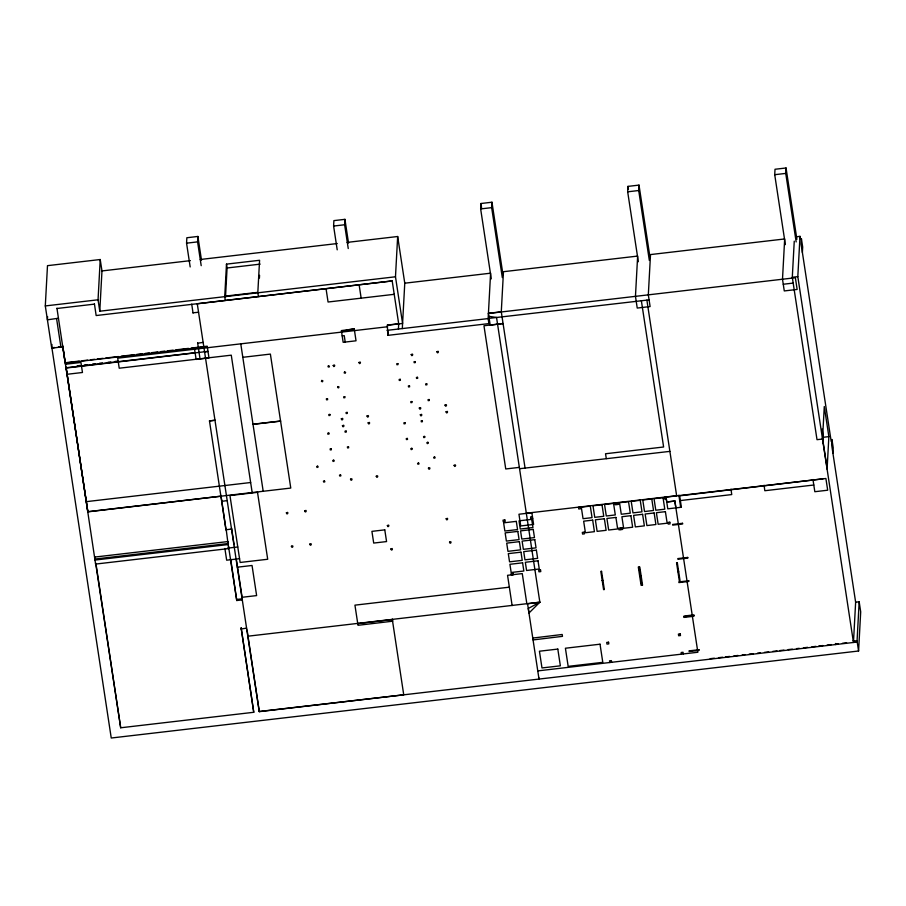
<?xml version="1.0" encoding="UTF-8"?>
<svg xmlns="http://www.w3.org/2000/svg" width="906" height="906" viewBox="0 0 906 906"><rect width="100%" height="100%" fill="white"/><g stroke="black" fill="none" stroke-linecap="round" stroke-linejoin="round"><path stroke-width="1.36" d="M242.819 357.304L270.384 354.087L290.769 488.062L87.848 511.686L62.786 346.67L51.744 348.266L45.3 305.934L47.486 265.662L100.226 259.524L101.97 270.939L99.785 311.211L395.48 276.783L397.666 236.511L347.089 242.4M47.588 316.568L47.418 319.818L58.46 318.233M51.744 348.266L51.948 344.45M203.827 347.089L207.304 346.647L65.209 363.046L56.931 308.187M65.209 363.046L62.82 345.899M220.928 496.194L87.848 511.845L66.036 366.975L95.594 564.076L228.663 548.583L228.776 546.567M197.236 303.782L392.196 280.928L96.149 315.548L94.428 303.827M99.785 311.211L98.052 299.795L100.226 259.524M87.848 511.845L87.905 510.758M95.13 557.315L94.983 560.055L228.063 544.563L228.21 541.811M95.594 564.076L95.651 563.147L120.691 727.778L253.759 712.286L241.143 627.881L253.759 712.286M120.691 727.778L95.923 563.453M190.181 266.942L186.557 243.17L186.851 237.746L197.882 236.455L201.494 260.237M198.561 312.287L193.057 312.774M201.2 265.662L197.587 241.879L197.882 236.455M200.022 358.81L197.633 342.887M203.137 342.4L197.621 343.204M204.563 351.924L208.018 351.369L65.968 368.062M209.467 420.905L214.982 420.259L209.467 420.905L226.002 529.817L231.528 529.013M226.489 264.133L224.756 296.194L257.836 292.344L259.58 260.282L226.489 264.133L227.078 267.983L225.492 297.259M225.322 300.35L224.733 296.658M221.732 500.282L221.676 501.369L227.202 500.576M226.002 529.817L220.962 495.423M228.663 548.583L226.262 530.01M236.217 558.583L242.332 598.798L242.276 599.885L236.76 600.519L230.679 559.093M258.414 296.5L257.814 292.808M259.41 278.074L259.558 275.288M246.613 628.164L241.087 628.968M795.864 236.84L799.998 236.353L797.812 276.624L853.463 642.467L855.638 602.196L859.171 601.788L856.997 642.06L259.275 711.64L247.078 630.021M337.213 249.829L333.601 226.047L333.895 220.622L344.926 219.343L348.538 243.114M348.244 248.538L344.631 224.767L344.926 219.343M347.666 329.852L354.257 328.935L356.024 340.803L343.159 342.298L341.381 330.588L354.257 328.935M649.092 299.875L489.195 318.334L488.9 323.601L387.813 335.367L387.326 325.231L402.581 323.465L395.48 276.783M387.813 335.367L388.017 331.528M398.425 329.025L398.708 323.759L387.338 325.084M402.309 328.572L404.767 283.193L397.666 236.511M392.547 621.21L392.298 619.376L392.547 621.21L358.006 625.299L354.937 605.151L509.331 587.179M491.279 278.867L480.644 208.924L480.939 203.51L491.958 202.219L503.023 274.96M502.309 277.576L491.664 207.644L491.958 202.219M488.9 323.601L488.141 318.584L490.599 273.193L404.767 283.193M501.278 311.97L503.464 271.698L637.643 256.081L635.457 296.353L637.235 308.063L650.1 306.556L648.322 294.846L650.508 254.575L784.675 238.958L782.501 279.229L784.279 290.939L797.144 289.444L795.366 277.734L488.413 313.465M519.546 468.719L669.885 451.369M525.061 468.085L501.29 311.811L488.425 313.317L490.203 325.175L503.068 323.521L483.963 325.752L505.741 468.968L519.342 467.383M531.822 512.739L518.957 514.234L520.735 525.944L533.6 524.449L531.833 512.581M532.785 638.062L562.196 634.483L562.479 636.352L533.068 639.93M539.081 677.994L539.013 679.07L527.564 603.781L539.851 602.196L496.545 317.474L488.889 316.33M606.307 458.617L605.525 453.759L663.611 446.998L641.369 300.769M638.322 261.743L627.677 191.812L627.971 186.387L639.002 185.107L650.066 257.836M649.342 260.464L638.707 190.52L639.002 185.107M666.771 501.981L674.857 501.041L666.771 501.981L666.001 496.964L667.779 508.832L681.38 507.247L679.647 495.831L822.965 478.844M675.876 507.734L674.845 501.199M676.657 495.876L646.884 300.124M678.888 495.152L680.644 507.337M730.995 489.093L731.742 494.574L679.625 500.644M785.355 244.62L774.721 174.688L775.015 169.263L786.046 167.984L796.895 239.32M764.086 485.242L764.823 490.724L813.803 485.016M796.17 241.947L785.751 173.408L786.046 167.984M827.099 469.149L828.865 436.624L824.279 406.511L822.523 439.036L817.008 439.682L792.297 277.27L794.256 241.166M802.388 252.502L802.682 247.078L801.414 238.708L801.119 244.133L831.198 441.46M813.078 480.305L813.067 479.534M823.044 442.819L823.35 437.27L822.093 429.059M832.931 453.272L833.226 447.847L831.946 439.489L831.651 444.903L855.638 602.196M835.445 644.562L835.513 643.475M51.801 347.179L111.245 738.016L858.582 651.006L860.7 611.822L859.171 601.788M191.732 304.11L193.035 313.091M539.851 602.196L529.002 613.011L528.277 608.481L539.851 602.196L247.825 636.205M341.471 331.188L354.303 329.229L347.734 330.305L347.678 329.705M357.745 623.622L392.287 619.534M186.557 243.17L197.587 241.879M333.601 226.047L344.631 224.767M480.644 208.924L491.664 207.644M627.677 191.812L638.707 190.52M774.721 174.688L785.751 173.408M101.97 270.939L190.407 260.645M200.237 259.501L337.259 243.544M227.078 267.983L260.158 264.133M45.3 305.934L98.052 299.795M56.908 308.504L94.405 304.133M394.235 294.314L328.063 302.015L326.035 288.629M58.516 346.862L60.962 346.579L60.928 347.191L56.602 318.753M51.767 347.802L54.519 347.485M792.297 277.27L797.812 276.624M66.625 362.57L79.23 361.098M82.038 360.781L87.644 360.124M90.441 359.795L94.643 359.308M97.44 358.98L103.046 358.334M105.843 358.006L118.46 356.534M121.257 356.205L133.862 354.744M136.67 354.416L142.265 353.759M145.073 353.442L149.275 352.944M152.072 352.627L157.678 351.97M160.475 351.641L164.677 351.154M167.485 350.826L173.08 350.18M175.889 349.852L188.493 348.38M191.291 348.051L207.202 346.205L208.98 357.915L196.115 359.422L194.337 347.7M65.425 364.257L80.94 362.457L82.469 372.491L66.953 374.303M387.587 326.749L117.701 358.176L119.218 368.21L231.268 355.175L252.174 492.558M77.225 365.831L80.034 365.503M84.235 365.016L87.033 364.688M92.639 364.031L95.436 363.714M99.637 363.215L102.446 362.898M108.041 362.241L110.849 361.913M115.051 361.426L117.848 361.098M65.991 367.757L194.858 352.751M387.055 330.35L488.141 318.584M783.26 284.246L793.192 283.091M342.185 335.9L344.246 335.662L345.22 342.06M253.001 424.223L280.566 421.018M253.012 424.348L280.588 421.143M86.33 501.652L250.645 482.524M823.35 437.27L828.865 436.624M94.937 557.043L228.018 541.55M94.836 559.059L227.904 543.566M526.318 513.226L676.669 495.718M227.451 548.175L237.746 546.975M666.25 498.787L664.415 499.002L664.155 497.337L825.898 478.504L827.688 490.214L814.822 491.709L813.033 479.999M532.434 516.726L530.588 516.93L530.848 518.606L532.683 518.391M239.524 558.685L226.659 560.191L224.881 548.481M237.338 567.19L252.038 565.48L256.625 595.593L241.913 597.303M236.817 599.444L242.332 598.798M639.07 567.122L639.806 567.043L642.547 585.106L641.086 585.276L638.311 567.043L639.047 566.952L641.81 585.197M602.196 580.44L602.932 580.361M639.681 576.08L640.417 575.99M602.207 580.61L602.943 580.531M639.704 576.25L641.188 576.069M677.937 571.799L678.673 571.709M537.802 670.893L697.858 652.252L674.857 501.041M853.52 641.38L857.053 640.972L858.582 651.006M710.179 658.685L714.358 658.198M718.526 657.711L722.705 657.224M725.491 656.907L729.67 656.42M733.849 655.933L738.016 655.446M742.195 654.959L744.981 654.63M749.16 654.143L753.339 653.656M757.507 653.169L760.293 652.852M764.471 652.365L768.65 651.878M772.829 651.391L777.008 650.904M779.783 650.576L783.962 650.1M788.141 649.613L792.32 649.126M796.499 648.639L799.273 648.311M803.452 647.824L807.631 647.337M811.81 646.85L815.989 646.363M818.764 646.046L822.942 645.559M827.121 645.072L831.3 644.585M835.479 644.098L838.254 643.77M842.421 643.294L846.589 642.807M259.286 711.493L403.736 694.823L392.298 619.376M853.158 640.451L856.997 642.06M799.998 236.353L800.417 239.139M822.546 438.413L827.133 468.527M693.758 615.582L693.86 616.25L683.939 617.405L683.837 616.737L694.03 615.559L693.928 614.88L684.007 616.035L684.109 616.714M627.971 186.387L628.402 189.184M683.294 653.951L683.045 652.275L681.199 652.49L681.459 654.166M616.737 502.853L616.997 504.529M620.553 527.949L620.814 529.625M611.618 662.297L611.357 660.621L609.523 660.836L609.772 662.513M480.939 203.51L481.573 207.701M526.839 603.713L522.264 573.6L507.553 575.31L512.128 605.582M392.196 280.928L398.708 323.906M359.116 284.778L361.154 298.165M240.769 343.85L263.193 491.279M231.574 528.085L234.11 544.721M197.248 303.623L259.275 711.64M228.72 547.654L236.76 600.519M286.387 512.819C287.111 516.182 289.399 510.859 286.387 512.819M333.215 365.446C333.94 368.81 336.228 363.487 333.215 365.446M291.404 546.25C292.128 549.625 294.416 544.291 291.404 546.25M304.722 510.848C305.447 514.223 307.734 508.889 304.722 510.848M341.324 418.821C342.06 422.185 344.348 416.851 341.324 418.821M358.946 362.479C359.682 365.854 361.958 360.52 358.946 362.479M342.445 425.673C343.17 429.036 345.458 423.714 342.445 425.673M309.784 544.144C310.509 547.518 312.796 542.184 309.784 544.144M367.021 416.001C367.745 419.365 370.033 414.031 367.021 416.001M350.509 479.183C351.245 482.547 353.521 477.224 350.509 479.183M368.13 422.853C368.855 426.216 371.143 420.882 368.13 422.853M376.25 476.216C376.975 479.591 379.263 474.257 376.25 476.216M411.211 354.54C411.947 357.904 414.223 352.581 411.211 354.54M419.285 408.051C420.01 411.426 422.298 406.092 419.285 408.051M436.896 351.721C437.632 355.084 439.92 349.761 436.896 351.721M387.372 525.537C388.096 528.9 390.384 523.577 387.372 525.537M420.305 414.778C421.041 418.153 423.317 412.819 420.305 414.778M390.894 548.957C391.63 552.332 393.906 546.998 390.894 548.957M445.016 405.095C445.752 408.459 448.028 403.136 445.016 405.095M428.425 468.153C429.15 471.516 431.437 466.194 428.425 468.153M446.046 411.822C446.771 415.186 449.059 409.852 446.046 411.822M454.11 465.333C454.846 468.696 457.122 463.374 454.11 465.333M446.16 518.753C446.885 522.116 449.172 516.794 446.16 518.753M449.535 542.139C450.259 545.503 452.547 540.18 449.535 542.139M321.845 380.441L321.426 381.381L322.457 381.766L322.876 380.837L321.845 380.441M328.414 365.82L327.995 366.749L329.025 367.145L329.444 366.205L328.414 365.82M338.006 386.568L337.587 387.496L338.618 387.893L339.037 386.953L338.006 386.568M344.574 371.936L344.155 372.876L345.186 373.261L345.605 372.332L344.574 371.936M317.644 466.171L316.624 466.556L317.055 467.485L318.085 467.1L317.644 466.171M333.714 460.157L332.695 460.542L333.125 461.471L334.155 461.086L333.714 460.157M324.427 480.837L323.408 481.222L323.838 482.162L324.869 481.777L324.427 480.837M340.497 474.823L339.478 475.208L339.909 476.148L340.928 475.763L340.497 474.823M411.811 448.3L410.78 448.685L411.211 449.625L412.241 449.24L411.811 448.3M427.881 442.287L426.851 442.672L427.281 443.612L428.312 443.227L427.881 442.287M418.583 462.977L417.564 463.362L417.994 464.291L419.025 463.906L418.583 462.977M434.654 456.964L433.634 457.349L434.065 458.277L435.095 457.892L434.654 456.964M397.859 363.6L396.749 363.725L396.907 364.733L398.006 364.608L397.859 363.6M415.129 361.585L414.031 361.721L414.178 362.717L415.288 362.593L415.129 361.585M400.248 379.331L399.15 379.455L399.297 380.463L400.395 380.327L400.248 379.331M417.519 377.315L416.42 377.44L416.579 378.448L417.677 378.323L417.519 377.315M409.478 385.809L408.368 385.945L408.527 386.941L409.625 386.817L409.478 385.809M426.749 383.804L425.65 383.929L425.797 384.937L426.907 384.801L426.749 383.804M327.485 398.697L326.375 398.821L326.534 399.829L327.632 399.705L327.485 398.697M344.756 396.681L343.657 396.817L343.816 397.813L344.914 397.689L344.756 396.681M411.868 401.539L410.769 401.664L410.916 402.672L412.015 402.547L411.868 401.539M429.15 399.523L428.04 399.659L428.198 400.656L429.297 400.531L429.15 399.523M329.875 414.427L328.776 414.552L328.923 415.56L330.033 415.424L329.875 414.427M347.157 412.411L346.047 412.547L346.205 413.544L347.304 413.419L347.157 412.411M404.993 422.717L403.883 422.842L404.042 423.849L405.141 423.714L404.993 422.717M422.264 420.701L421.165 420.826L421.313 421.834L422.423 421.709L422.264 420.701M328.833 433.079L327.734 433.204L327.881 434.212L328.98 434.076L328.833 433.079M346.115 431.063L345.005 431.199L345.163 432.196L346.262 432.071L346.115 431.063M407.383 438.436L406.284 438.572L406.432 439.569L407.53 439.444L407.383 438.436M424.665 436.432L423.555 436.556L423.714 437.564L424.812 437.428L424.665 436.432M331.222 448.81L330.124 448.934L330.271 449.931L331.381 449.806L331.222 448.81M348.504 446.794L347.394 446.918L347.553 447.926L348.651 447.802L348.504 446.794M257.519 492.332L229.954 495.548L240.135 562.467L267.7 559.262L257.519 492.332M384.778 529.863L371.913 531.358L373.702 543.068L386.568 541.573L384.778 529.863M580.35 507.088L578.504 507.303L578.764 508.979L580.599 508.764L580.35 507.088M618.572 502.637L614.902 503.068L615.151 504.744L618.832 504.314L618.572 502.637M590.293 506.103L581.29 507.156L583.045 518.696L592.048 517.643L590.293 506.103M602.003 504.744L593 505.786L594.755 517.337L603.758 516.284L602.003 504.744M613.543 503.396L604.54 504.449L606.295 515.99L615.299 514.936L613.543 503.396M628.526 501.652L619.523 502.705L621.278 514.246L630.282 513.192L628.526 501.652M640.236 500.293L631.222 501.335L632.977 512.887L641.992 511.833L640.236 500.293M651.776 498.946L642.773 499.999L644.528 511.539L653.532 510.486L651.776 498.946M663.033 497.632L654.03 498.685L655.785 510.225L664.789 509.183L663.033 497.632M504.857 519.931L503.023 520.146L503.272 521.822L505.118 521.607L504.857 519.931M531.709 519.365L519.025 520.837L520.27 529.036L532.955 527.552L531.709 519.365M516.295 521.369L503.623 522.841L504.869 531.041L517.553 529.568L516.295 521.369M592.671 520.135L583.657 521.177L585.412 532.728L594.427 531.675L592.671 520.135M604.37 518.764L595.367 519.817L597.122 531.358L606.125 530.316L604.37 518.764M615.91 517.428L606.907 518.47L608.662 530.021L617.665 528.968L615.91 517.428M630.893 515.684L621.89 516.726L623.645 528.277L632.648 527.224L630.893 515.684M642.603 514.314L633.6 515.367L635.355 526.907L644.359 525.865L642.603 514.314M654.143 512.977L645.14 514.019L646.895 525.571L655.899 524.517L654.143 512.977M665.4 511.664L656.397 512.705L658.152 524.257L667.156 523.204L665.4 511.664M533.238 529.398L520.554 530.871L521.799 539.07L534.483 537.598L533.238 529.398M517.824 531.403L505.14 532.887L506.386 541.086L519.07 539.602L517.824 531.403M584.166 532.184L582.32 532.4L582.581 534.076L584.415 533.861L584.166 532.184M622.388 527.734L618.719 528.164L618.968 529.84L622.649 529.41L622.388 527.734M669.817 522.218L667.971 522.434L668.232 524.098L670.066 523.883L669.817 522.218M534.789 539.648L522.116 541.12L523.362 549.319L536.035 547.847L534.789 539.648M519.387 541.652L506.703 543.136L507.949 551.335L520.633 549.851L519.387 541.652M682.535 523.294L672.614 524.449L672.716 525.118L682.637 523.962L682.535 523.294M536.386 550.157L523.713 551.629L524.959 559.829L537.643 558.356L536.386 550.157M520.984 552.162L508.3 553.634L509.546 561.833L522.23 560.361L520.984 552.162M538.017 560.803L525.333 562.286L526.579 570.486L539.263 569.002L538.017 560.803M522.603 562.819L509.919 564.291L511.165 572.49L523.849 571.018L522.603 562.819M512.955 573.136L511.109 573.351L511.369 575.027L513.204 574.812L512.955 573.136M540.52 569.931L538.685 570.134L538.934 571.811L540.78 571.595L540.52 569.931M687.733 557.428L677.801 558.583L677.903 559.251L687.835 558.096L687.733 557.428M601.55 571.324L600.814 571.403L603.589 589.647L604.325 589.557L601.55 571.324M677.303 562.671L676.567 562.762L679.307 580.825L680.044 580.746L677.303 562.671M688.741 580.757L678.809 581.912L678.911 582.581L688.843 581.426L688.741 580.757M608.56 642.218L606.726 642.433L606.975 644.109L608.809 643.894L608.56 642.218M680.247 633.872L678.401 634.087L678.662 635.763L680.497 635.548L680.247 633.872M557.813 649.081L539.432 651.221L541.981 667.948L560.361 665.819L557.813 649.081M600.032 644.2L565.412 648.232L568.164 666.363L602.784 662.331L600.032 644.2M698.956 649.715L689.024 650.87L689.126 651.539L699.058 650.383L698.956 649.715"/></g></svg>
